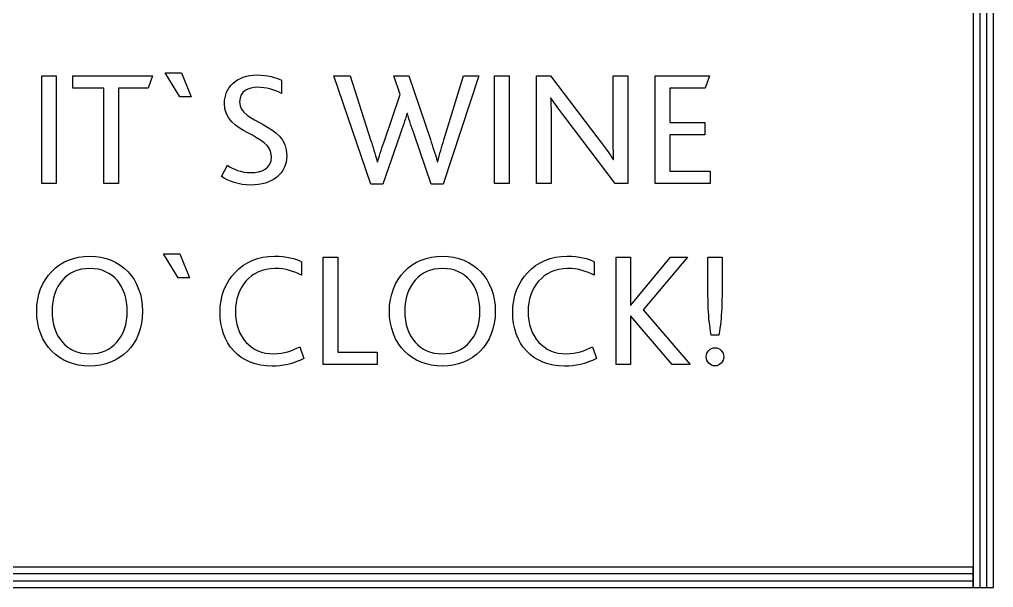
# Model space of a CAD drawing. Header units: millimetres. Extents: x -757 to 1128, y -558 to 127.
# Drawn here: x 407 to 594.5, y -175 to -65.6 of the extents above; entities that cross this region are included whole.
import ezdxf

# ---------------------------------------------------------------- set-up
doc = ezdxf.new("R2010")
doc.units = ezdxf.units.MM
doc.header["$MEASUREMENT"] = 0
doc.layers.add('Layer 1', color=7, linetype='Continuous')

msp = doc.modelspace()

# ---------------------------------------------------------------- linework, layer by layer
at = {"layer": 'Layer 1', "color": 25}
for points in [[(590.6114, 125.0334), (590.6114, 125.0334), (594.5114, 125.0334), (594.5114, 125.0334), (594.5114, 125.0334), (594.5114, 125.0334), (594.5114, -174.9665), (594.5114, -174.9665), (594.5114, -174.9665), (594.5114, -174.9665), (590.6114, -174.9665), (590.6114, -174.9665), (590.6114, -174.9665), (590.6114, -174.9665), (590.6114, 125.0334), (590.6114, 125.0334)], [(358.4114, -174.9665), (358.4114, -174.9665), (358.4114, -171.0665), (358.4114, -171.0665), (358.4114, -171.0665), (358.4114, -171.0665), (590.6114, -171.0665), (590.6114, -171.0665), (590.6114, -171.0665), (590.6114, -171.0665), (590.6114, -174.9665), (590.6114, -174.9665), (590.6114, -174.9665), (590.6114, -174.9665), (358.4114, -174.9665), (358.4114, -174.9665)]]:
    msp.add_open_spline(points, degree=3, knots=[0, 0, 0, 0, 0.2, 0.2, 0.2, 0.2, 0.4, 0.4, 0.4, 0.4, 0.6, 0.6, 0.6, 0.6, 1, 1, 1, 1], dxfattribs=at)
at = {"layer": 'Layer 1', "color": 248}
for points in [[(591.9001, 125.0334), (591.9001, 125.0334), (593.2227, 125.0334), (593.2227, 125.0334), (593.2227, 125.0334), (593.2227, 125.0334), (593.2227, -174.9665), (593.2227, -174.9665), (593.2227, -174.9665), (593.2227, -174.9665), (591.9001, -174.9665), (591.9001, -174.9665), (591.9001, -174.9665), (591.9001, -174.9665), (591.9001, 125.0334), (591.9001, 125.0334)], [(358.4114, -173.6778), (358.4114, -173.6778), (358.4114, -172.3552), (358.4114, -172.3552), (358.4114, -172.3552), (358.4114, -172.3552), (590.6114, -172.3552), (590.6114, -172.3552), (590.6114, -172.3552), (590.6114, -172.3552), (590.6114, -173.6778), (590.6114, -173.6778), (590.6114, -173.6778), (590.6114, -173.6778), (358.4114, -173.6778), (358.4114, -173.6778)]]:
    msp.add_open_spline(points, degree=3, knots=[0, 0, 0, 0, 0.2, 0.2, 0.2, 0.2, 0.4, 0.4, 0.4, 0.4, 0.6, 0.6, 0.6, 0.6, 1, 1, 1, 1], dxfattribs=at)
at = {"layer": 'Layer 1', "color": 7}
for points, knots in [([(411.2749, -97.166), (411.2749, -97.166), (414.0703, -97.166), (414.0703, -97.166), (414.0703, -97.166), (414.0703, -97.166), (414.0703, -76.4677), (414.0703, -76.4677), (414.0703, -76.4677), (414.0703, -76.4677), (411.2749, -76.4677), (411.2749, -76.4677), (411.2749, -76.4677), (411.2749, -76.4677), (411.2749, -97.166), (411.2749, -97.166)], [0, 0, 0, 0, 0.2, 0.2, 0.2, 0.2, 0.4, 0.4, 0.4, 0.4, 0.6, 0.6, 0.6, 0.6, 1, 1, 1, 1]), ([(423.2417, -97.166), (423.2417, -97.166), (426.0371, -97.166), (426.0371, -97.166), (426.0371, -97.166), (426.0371, -97.166), (426.0371, -78.8548), (426.0371, -78.8548), (426.0371, -78.8548), (426.0371, -78.8548), (431.7535, -78.8548), (431.7535, -78.8548), (431.7535, -78.8548), (431.7535, -78.8548), (432.6016, -76.4677), (432.6016, -76.4677), (432.6016, -76.4677), (432.6016, -76.4677), (417.2741, -76.4677), (417.2741, -76.4677), (417.2741, -76.4677), (417.2741, -76.4677), (417.2741, -78.8548), (417.2741, -78.8548), (417.2741, -78.8548), (417.2741, -78.8548), (423.2417, -78.8548), (423.2417, -78.8548), (423.2417, -78.8548), (423.2417, -78.8548), (423.2417, -97.166), (423.2417, -97.166)], [0, 0, 0, 0, 0.11111111, 0.11111111, 0.11111111, 0.11111111, 0.22222222, 0.22222222, 0.22222222, 0.22222222, 0.33333333, 0.33333333, 0.33333333, 0.33333333, 0.44444444, 0.44444444, 0.44444444, 0.44444444, 0.55555556, 0.55555556, 0.55555556, 0.55555556, 0.66666667, 0.66666667, 0.66666667, 0.66666667, 0.77777778, 0.77777778, 0.77777778, 0.77777778, 1, 1, 1, 1]), ([(437.8468, -80.488), (437.8468, -80.488), (440.0141, -80.488), (440.0141, -80.488), (440.0141, -80.488), (440.0141, -80.488), (438.1923, -75.8709), (438.1923, -75.8709), (438.1923, -75.8709), (438.1923, -75.8709), (435.0515, -75.8709), (435.0515, -75.8709), (435.0515, -75.8709), (435.0515, -75.8709), (437.8468, -80.488), (437.8468, -80.488)], [0, 0, 0, 0, 0.2, 0.2, 0.2, 0.2, 0.4, 0.4, 0.4, 0.4, 0.6, 0.6, 0.6, 0.6, 1, 1, 1, 1]), ([(445.856, -95.8468), (447.2066, -96.7577), (449.1854, -97.4801), (451.5725, -97.4801), (451.5725, -97.4801), (455.5928, -97.4801), (458.451, -95.3443), (458.451, -91.8265), (458.451, -91.8265), (458.451, -85.3563), (449.3738, -85.8274), (449.3738, -81.4303), (449.3738, -81.4303), (449.3738, -79.3887), (451.1013, -78.6663), (452.8288, -78.6663), (452.8288, -78.6663), (454.3992, -78.6663), (456.0011, -79.0746), (457.4145, -79.8284), (457.4145, -79.8284), (457.4145, -79.8284), (457.4145, -77.2843), (457.4145, -77.2843), (457.4145, -77.2843), (456.4094, -76.7818), (454.6819, -76.2792), (452.7346, -76.2792), (452.7346, -76.2792), (448.7457, -76.2792), (446.4528, -78.7291), (446.4528, -81.713), (446.4528, -81.713), (446.4528, -87.9318), (455.4985, -87.3665), (455.4985, -92.0464), (455.4985, -92.0464), (455.4985, -94.2764), (453.614, -95.093), (451.541, -95.093), (451.541, -95.093), (449.6565, -95.093), (448.0861, -94.402), (447.0182, -93.6796), (447.0182, -93.6796), (447.0182, -93.6796), (445.856, -95.8468), (445.856, -95.8468)], [0, 0, 0, 0, 0.07692308, 0.07692308, 0.07692308, 0.07692308, 0.15384615, 0.15384615, 0.15384615, 0.15384615, 0.23076923, 0.23076923, 0.23076923, 0.23076923, 0.30769231, 0.30769231, 0.30769231, 0.30769231, 0.38461538, 0.38461538, 0.38461538, 0.38461538, 0.46153846, 0.46153846, 0.46153846, 0.46153846, 0.53846154, 0.53846154, 0.53846154, 0.53846154, 0.61538462, 0.61538462, 0.61538462, 0.61538462, 0.69230769, 0.69230769, 0.69230769, 0.69230769, 0.76923077, 0.76923077, 0.76923077, 0.76923077, 0.84615385, 0.84615385, 0.84615385, 0.84615385, 1, 1, 1, 1]), ([(474.6265, -97.2916), (474.6265, -97.2916), (476.9193, -97.2916), (476.9193, -97.2916), (476.9193, -97.2916), (476.9193, -97.2916), (480.2173, -87.869), (480.2173, -87.869), (480.2173, -87.869), (480.7826, -86.2357), (481.1909, -85.105), (481.5678, -83.7231), (481.5678, -83.7231), (481.5678, -83.7231), (481.6621, -83.7231), (481.6621, -83.7231), (481.6621, -83.7231), (482.039, -85.105), (482.4787, -86.33), (483.0127, -87.869), (483.0127, -87.869), (483.0127, -87.869), (486.2478, -97.2916), (486.2478, -97.2916), (486.2478, -97.2916), (486.2478, -97.2916), (488.5406, -97.2916), (488.5406, -97.2916), (488.5406, -97.2916), (488.5406, -97.2916), (495.4191, -76.4677), (495.4191, -76.4677), (495.4191, -76.4677), (495.4191, -76.4677), (492.4981, -76.4677), (492.4981, -76.4677), (492.4981, -76.4677), (492.4981, -76.4677), (488.6976, -88.7799), (488.6976, -88.7799), (488.6976, -88.7799), (488.2579, -90.1618), (487.881, -91.4496), (487.5041, -92.9886), (487.5041, -92.9886), (487.5041, -92.9886), (487.4413, -92.9886), (487.4413, -92.9886), (487.4413, -92.9886), (487.0644, -91.5124), (486.499, -89.9734), (486.0907, -88.717), (486.0907, -88.717), (486.0907, -88.717), (481.9762, -76.4677), (481.9762, -76.4677), (481.9762, -76.4677), (481.9762, -76.4677), (479.0551, -76.4677), (479.0551, -76.4677), (479.0551, -76.4677), (479.0551, -76.4677), (480.2801, -80.0169), (480.2801, -80.0169), (480.2801, -80.0169), (480.2801, -80.0169), (477.2963, -88.7799), (477.2963, -88.7799), (477.2963, -88.7799), (476.7937, -90.1618), (476.3854, -91.4496), (475.9457, -92.9886), (475.9457, -92.9886), (475.9457, -92.9886), (475.8514, -92.9886), (475.8514, -92.9886), (475.8514, -92.9886), (475.4745, -91.5124), (475.0034, -90.0048), (474.5951, -88.7484), (474.5951, -88.7484), (474.5951, -88.7484), (470.669, -76.4677), (470.669, -76.4677), (470.669, -76.4677), (470.669, -76.4677), (467.5281, -76.4677), (467.5281, -76.4677), (467.5281, -76.4677), (467.5281, -76.4677), (474.6265, -97.2916), (474.6265, -97.2916)], [0, 0, 0, 0, 0.04166667, 0.04166667, 0.04166667, 0.04166667, 0.08333333, 0.08333333, 0.08333333, 0.08333333, 0.125, 0.125, 0.125, 0.125, 0.16666667, 0.16666667, 0.16666667, 0.16666667, 0.20833333, 0.20833333, 0.20833333, 0.20833333, 0.25, 0.25, 0.25, 0.25, 0.29166667, 0.29166667, 0.29166667, 0.29166667, 0.33333333, 0.33333333, 0.33333333, 0.33333333, 0.375, 0.375, 0.375, 0.375, 0.41666667, 0.41666667, 0.41666667, 0.41666667, 0.45833333, 0.45833333, 0.45833333, 0.45833333, 0.5, 0.5, 0.5, 0.5, 0.54166667, 0.54166667, 0.54166667, 0.54166667, 0.58333333, 0.58333333, 0.58333333, 0.58333333, 0.625, 0.625, 0.625, 0.625, 0.66666667, 0.66666667, 0.66666667, 0.66666667, 0.70833333, 0.70833333, 0.70833333, 0.70833333, 0.75, 0.75, 0.75, 0.75, 0.79166667, 0.79166667, 0.79166667, 0.79166667, 0.83333333, 0.83333333, 0.83333333, 0.83333333, 0.875, 0.875, 0.875, 0.875, 0.91666667, 0.91666667, 0.91666667, 0.91666667, 1, 1, 1, 1]), ([(498.4657, -97.166), (498.4657, -97.166), (501.2611, -97.166), (501.2611, -97.166), (501.2611, -97.166), (501.2611, -97.166), (501.2611, -76.4677), (501.2611, -76.4677), (501.2611, -76.4677), (501.2611, -76.4677), (498.4657, -76.4677), (498.4657, -76.4677), (498.4657, -76.4677), (498.4657, -76.4677), (498.4657, -97.166), (498.4657, -97.166)], [0, 0, 0, 0, 0.2, 0.2, 0.2, 0.2, 0.4, 0.4, 0.4, 0.4, 0.6, 0.6, 0.6, 0.6, 1, 1, 1, 1]), ([(524.0954, -97.166), (524.0954, -97.166), (524.0954, -76.4677), (524.0954, -76.4677), (524.0954, -76.4677), (524.0954, -76.4677), (521.3, -76.4677), (521.3, -76.4677), (521.3, -76.4677), (521.3, -76.4677), (521.3, -88.9683), (521.3, -88.9683), (521.3, -88.9683), (521.3, -90.4131), (521.3314, -91.4496), (521.3628, -92.5489), (521.3628, -92.5489), (521.3628, -92.5489), (521.3, -92.5489), (521.3, -92.5489), (521.3, -92.5489), (520.609, -91.5438), (519.7295, -90.2561), (518.5046, -88.6856), (518.5046, -88.6856), (518.5046, -88.6856), (509.239, -76.4677), (509.239, -76.4677), (509.239, -76.4677), (509.239, -76.4677), (506.5378, -76.4677), (506.5378, -76.4677), (506.5378, -76.4677), (506.5378, -76.4677), (506.5378, -97.166), (506.5378, -97.166), (506.5378, -97.166), (506.5378, -97.166), (509.3332, -97.166), (509.3332, -97.166), (509.3332, -97.166), (509.3332, -97.166), (509.3332, -84.1943), (509.3332, -84.1943), (509.3332, -84.1943), (509.3332, -82.6866), (509.3018, -81.713), (509.239, -80.7393), (509.239, -80.7393), (509.239, -80.7393), (509.3018, -80.7393), (509.3018, -80.7393), (509.3018, -80.7393), (510.0242, -81.7444), (510.8723, -82.9693), (512.0344, -84.4769), (512.0344, -84.4769), (512.0344, -84.4769), (521.6769, -97.166), (521.6769, -97.166), (521.6769, -97.166), (521.6769, -97.166), (524.0954, -97.166), (524.0954, -97.166)], [0, 0, 0, 0, 0.05882353, 0.05882353, 0.05882353, 0.05882353, 0.11764706, 0.11764706, 0.11764706, 0.11764706, 0.17647059, 0.17647059, 0.17647059, 0.17647059, 0.23529412, 0.23529412, 0.23529412, 0.23529412, 0.29411765, 0.29411765, 0.29411765, 0.29411765, 0.35294118, 0.35294118, 0.35294118, 0.35294118, 0.41176471, 0.41176471, 0.41176471, 0.41176471, 0.47058824, 0.47058824, 0.47058824, 0.47058824, 0.52941176, 0.52941176, 0.52941176, 0.52941176, 0.58823529, 0.58823529, 0.58823529, 0.58823529, 0.64705882, 0.64705882, 0.64705882, 0.64705882, 0.70588235, 0.70588235, 0.70588235, 0.70588235, 0.76470588, 0.76470588, 0.76470588, 0.76470588, 0.82352941, 0.82352941, 0.82352941, 0.82352941, 0.88235294, 0.88235294, 0.88235294, 0.88235294, 1, 1, 1, 1]), ([(529.372, -97.166), (529.372, -97.166), (539.9568, -97.166), (539.9568, -97.166), (539.9568, -97.166), (539.9568, -97.166), (539.9568, -94.7789), (539.9568, -94.7789), (539.9568, -94.7789), (539.9568, -94.7789), (532.1674, -94.7789), (532.1674, -94.7789), (532.1674, -94.7789), (532.1674, -94.7789), (532.1674, -87.8062), (532.1674, -87.8062), (532.1674, -87.8062), (532.1674, -87.8062), (538.9203, -87.8062), (538.9203, -87.8062), (538.9203, -87.8062), (538.9203, -87.8062), (538.9203, -85.4191), (538.9203, -85.4191), (538.9203, -85.4191), (538.9203, -85.4191), (532.1674, -85.4191), (532.1674, -85.4191), (532.1674, -85.4191), (532.1674, -85.4191), (532.1674, -78.8548), (532.1674, -78.8548), (532.1674, -78.8548), (532.1674, -78.8548), (538.9831, -78.8548), (538.9831, -78.8548), (538.9831, -78.8548), (538.9831, -78.8548), (539.8312, -76.4677), (539.8312, -76.4677), (539.8312, -76.4677), (539.8312, -76.4677), (529.372, -76.4677), (529.372, -76.4677), (529.372, -76.4677), (529.372, -76.4677), (529.372, -97.166), (529.372, -97.166)], [0, 0, 0, 0, 0.07692308, 0.07692308, 0.07692308, 0.07692308, 0.15384615, 0.15384615, 0.15384615, 0.15384615, 0.23076923, 0.23076923, 0.23076923, 0.23076923, 0.30769231, 0.30769231, 0.30769231, 0.30769231, 0.38461538, 0.38461538, 0.38461538, 0.38461538, 0.46153846, 0.46153846, 0.46153846, 0.46153846, 0.53846154, 0.53846154, 0.53846154, 0.53846154, 0.61538462, 0.61538462, 0.61538462, 0.61538462, 0.69230769, 0.69230769, 0.69230769, 0.69230769, 0.76923077, 0.76923077, 0.76923077, 0.76923077, 0.84615385, 0.84615385, 0.84615385, 0.84615385, 1, 1, 1, 1]), ([(420.5091, -132.3557), (426.2883, -132.3557), (430.6856, -128.2097), (430.6856, -121.7709), (430.6856, -121.7709), (430.6856, -115.5834), (426.4768, -111.1547), (420.5091, -111.1547), (420.5091, -111.1547), (414.6043, -111.1547), (410.3013, -115.4892), (410.3013, -121.7709), (410.3013, -121.7709), (410.3013, -128.1783), (414.6357, -132.3557), (420.5091, -132.3557)], [0, 0, 0, 0, 0.2, 0.2, 0.2, 0.2, 0.4, 0.4, 0.4, 0.4, 0.6, 0.6, 0.6, 0.6, 1, 1, 1, 1]), ([(437.5327, -115.3635), (437.5327, -115.3635), (439.7, -115.3635), (439.7, -115.3635), (439.7, -115.3635), (439.7, -115.3635), (437.8782, -110.7464), (437.8782, -110.7464), (437.8782, -110.7464), (437.8782, -110.7464), (434.7374, -110.7464), (434.7374, -110.7464), (434.7374, -110.7464), (434.7374, -110.7464), (437.5327, -115.3635), (437.5327, -115.3635)], [0, 0, 0, 0, 0.2, 0.2, 0.2, 0.2, 0.4, 0.4, 0.4, 0.4, 0.6, 0.6, 0.6, 0.6, 1, 1, 1, 1]), ([(460.9323, -128.618), (459.4875, -129.4033), (457.917, -129.9686), (455.9697, -129.9686), (455.9697, -129.9686), (451.4154, -129.9686), (448.5572, -126.6393), (448.5572, -121.8023), (448.5572, -121.8023), (448.5572, -117.2795), (451.4468, -113.5418), (456.1581, -113.5418), (456.1581, -113.5418), (458.2311, -113.5418), (459.833, -114.0758), (461.3092, -114.861), (461.3092, -114.861), (461.3092, -114.861), (461.3092, -112.2541), (461.3092, -112.2541), (461.3092, -112.2541), (460.2099, -111.6573), (458.3253, -111.1547), (456.0953, -111.1547), (456.0953, -111.1547), (449.8135, -111.1547), (445.6048, -115.9289), (445.6048, -121.928), (445.6048, -121.928), (445.6048, -127.9899), (449.311, -132.3557), (455.6556, -132.3557), (455.6556, -132.3557), (457.6029, -132.3557), (459.6445, -131.9474), (461.7175, -130.8481), (461.7175, -130.8481), (461.7175, -130.8481), (460.9323, -128.618), (460.9323, -128.618)], [0, 0, 0, 0, 0.09090909, 0.09090909, 0.09090909, 0.09090909, 0.18181818, 0.18181818, 0.18181818, 0.18181818, 0.27272727, 0.27272727, 0.27272727, 0.27272727, 0.36363636, 0.36363636, 0.36363636, 0.36363636, 0.45454545, 0.45454545, 0.45454545, 0.45454545, 0.54545455, 0.54545455, 0.54545455, 0.54545455, 0.63636364, 0.63636364, 0.63636364, 0.63636364, 0.72727273, 0.72727273, 0.72727273, 0.72727273, 0.81818182, 0.81818182, 0.81818182, 0.81818182, 1, 1, 1, 1]), ([(465.4865, -132.0416), (465.4865, -132.0416), (475.8514, -132.0416), (475.8514, -132.0416), (475.8514, -132.0416), (475.8514, -132.0416), (475.8514, -129.6545), (475.8514, -129.6545), (475.8514, -129.6545), (475.8514, -129.6545), (468.2819, -129.6545), (468.2819, -129.6545), (468.2819, -129.6545), (468.2819, -129.6545), (468.2819, -111.3432), (468.2819, -111.3432), (468.2819, -111.3432), (468.2819, -111.3432), (465.4865, -111.3432), (465.4865, -111.3432), (465.4865, -111.3432), (465.4865, -111.3432), (465.4865, -132.0416), (465.4865, -132.0416)], [0, 0, 0, 0, 0.14285714, 0.14285714, 0.14285714, 0.14285714, 0.28571429, 0.28571429, 0.28571429, 0.28571429, 0.42857143, 0.42857143, 0.42857143, 0.42857143, 0.57142857, 0.57142857, 0.57142857, 0.57142857, 0.71428571, 0.71428571, 0.71428571, 0.71428571, 1, 1, 1, 1]), ([(488.4149, -132.3557), (494.1941, -132.3557), (498.5914, -128.2097), (498.5914, -121.7709), (498.5914, -121.7709), (498.5914, -115.5834), (494.3826, -111.1547), (488.4149, -111.1547), (488.4149, -111.1547), (482.5101, -111.1547), (478.2071, -115.4892), (478.2071, -121.7709), (478.2071, -121.7709), (478.2071, -128.1783), (482.5415, -132.3557), (488.4149, -132.3557)], [0, 0, 0, 0, 0.2, 0.2, 0.2, 0.2, 0.4, 0.4, 0.4, 0.4, 0.6, 0.6, 0.6, 0.6, 1, 1, 1, 1]), ([(517.2797, -128.618), (515.8349, -129.4033), (514.2644, -129.9686), (512.3171, -129.9686), (512.3171, -129.9686), (507.7628, -129.9686), (504.9046, -126.6393), (504.9046, -121.8023), (504.9046, -121.8023), (504.9046, -117.2795), (507.7942, -113.5418), (512.5055, -113.5418), (512.5055, -113.5418), (514.5785, -113.5418), (516.1804, -114.0758), (517.6566, -114.861), (517.6566, -114.861), (517.6566, -114.861), (517.6566, -112.2541), (517.6566, -112.2541), (517.6566, -112.2541), (516.5573, -111.6573), (514.6727, -111.1547), (512.4427, -111.1547), (512.4427, -111.1547), (506.1609, -111.1547), (501.9522, -115.9289), (501.9522, -121.928), (501.9522, -121.928), (501.9522, -127.9899), (505.6584, -132.3557), (512.003, -132.3557), (512.003, -132.3557), (513.9503, -132.3557), (515.9919, -131.9474), (518.0649, -130.8481), (518.0649, -130.8481), (518.0649, -130.8481), (517.2797, -128.618), (517.2797, -128.618)], [0, 0, 0, 0, 0.09090909, 0.09090909, 0.09090909, 0.09090909, 0.18181818, 0.18181818, 0.18181818, 0.18181818, 0.27272727, 0.27272727, 0.27272727, 0.27272727, 0.36363636, 0.36363636, 0.36363636, 0.36363636, 0.45454545, 0.45454545, 0.45454545, 0.45454545, 0.54545455, 0.54545455, 0.54545455, 0.54545455, 0.63636364, 0.63636364, 0.63636364, 0.63636364, 0.72727273, 0.72727273, 0.72727273, 0.72727273, 0.81818182, 0.81818182, 0.81818182, 0.81818182, 1, 1, 1, 1]), ([(521.8339, -132.0416), (521.8339, -132.0416), (524.6293, -132.0416), (524.6293, -132.0416), (524.6293, -132.0416), (524.6293, -132.0416), (524.6293, -122.7132), (524.6293, -122.7132), (524.6293, -122.7132), (524.6293, -122.7132), (524.6921, -122.7132), (524.6921, -122.7132), (524.6921, -122.7132), (524.6921, -122.7132), (532.67, -132.0416), (532.67, -132.0416), (532.67, -132.0416), (532.67, -132.0416), (536.1249, -132.0416), (536.1249, -132.0416), (536.1249, -132.0416), (536.1249, -132.0416), (527.0792, -121.5197), (527.0792, -121.5197), (527.0792, -121.5197), (527.0792, -121.5197), (535.591, -111.3432), (535.591, -111.3432), (535.591, -111.3432), (535.591, -111.3432), (532.2931, -111.3432), (532.2931, -111.3432), (532.2931, -111.3432), (532.2931, -111.3432), (524.6921, -120.6088), (524.6921, -120.6088), (524.6921, -120.6088), (524.6921, -120.6088), (524.6293, -120.6088), (524.6293, -120.6088), (524.6293, -120.6088), (524.6293, -120.6088), (524.6293, -111.3432), (524.6293, -111.3432), (524.6293, -111.3432), (524.6293, -111.3432), (521.8339, -111.3432), (521.8339, -111.3432), (521.8339, -111.3432), (521.8339, -111.3432), (521.8339, -132.0416), (521.8339, -132.0416)], [0, 0, 0, 0, 0.07142857, 0.07142857, 0.07142857, 0.07142857, 0.14285714, 0.14285714, 0.14285714, 0.14285714, 0.21428571, 0.21428571, 0.21428571, 0.21428571, 0.28571429, 0.28571429, 0.28571429, 0.28571429, 0.35714286, 0.35714286, 0.35714286, 0.35714286, 0.42857143, 0.42857143, 0.42857143, 0.42857143, 0.5, 0.5, 0.5, 0.5, 0.57142857, 0.57142857, 0.57142857, 0.57142857, 0.64285714, 0.64285714, 0.64285714, 0.64285714, 0.71428571, 0.71428571, 0.71428571, 0.71428571, 0.78571429, 0.78571429, 0.78571429, 0.78571429, 0.85714286, 0.85714286, 0.85714286, 0.85714286, 1, 1, 1, 1]), ([(540.1453, -126.3566), (540.1453, -126.3566), (541.6529, -126.3566), (541.6529, -126.3566), (541.6529, -126.3566), (542.2182, -122.619), (542.2811, -120.7658), (542.2811, -112.9451), (542.2811, -112.9451), (542.2811, -112.9451), (542.2811, -111.3432), (542.2811, -111.3432), (542.2811, -111.3432), (542.2811, -111.3432), (539.5171, -111.3432), (539.5171, -111.3432), (539.5171, -111.3432), (539.5171, -111.3432), (539.5171, -112.9136), (539.5171, -112.9136), (539.5171, -112.9136), (539.5171, -120.7344), (539.5485, -122.619), (540.1453, -126.3566)], [0, 0, 0, 0, 0.14285714, 0.14285714, 0.14285714, 0.14285714, 0.28571429, 0.28571429, 0.28571429, 0.28571429, 0.42857143, 0.42857143, 0.42857143, 0.42857143, 0.57142857, 0.57142857, 0.57142857, 0.57142857, 0.71428571, 0.71428571, 0.71428571, 0.71428571, 1, 1, 1, 1]), ([(420.5091, -129.9686), (416.1433, -129.9686), (413.2537, -126.7649), (413.2537, -121.7709), (413.2537, -121.7709), (413.2537, -116.8083), (416.1433, -113.5418), (420.5091, -113.5418), (420.5091, -113.5418), (425.0948, -113.5418), (427.7331, -117.0282), (427.7331, -121.7709), (427.7331, -121.7709), (427.7331, -126.7649), (424.8435, -129.9686), (420.5091, -129.9686)], [0, 0, 0, 0, 0.2, 0.2, 0.2, 0.2, 0.4, 0.4, 0.4, 0.4, 0.6, 0.6, 0.6, 0.6, 1, 1, 1, 1]), ([(488.4149, -129.9686), (484.0491, -129.9686), (481.1595, -126.7649), (481.1595, -121.7709), (481.1595, -121.7709), (481.1595, -116.8083), (484.0491, -113.5418), (488.4149, -113.5418), (488.4149, -113.5418), (493.0006, -113.5418), (495.6389, -117.0282), (495.6389, -121.7709), (495.6389, -121.7709), (495.6389, -126.7649), (492.7493, -129.9686), (488.4149, -129.9686)], [0, 0, 0, 0, 0.2, 0.2, 0.2, 0.2, 0.4, 0.4, 0.4, 0.4, 0.6, 0.6, 0.6, 0.6, 1, 1, 1, 1]), ([(540.8991, -132.2929), (541.8413, -132.2929), (542.5637, -131.5077), (542.5637, -130.534), (542.5637, -130.534), (542.5637, -129.5917), (541.8413, -128.8065), (540.8991, -128.8065), (540.8991, -128.8065), (539.9568, -128.8065), (539.203, -129.5917), (539.203, -130.534), (539.203, -130.534), (539.203, -131.5077), (539.9568, -132.2929), (540.8991, -132.2929)], [0, 0, 0, 0, 0.2, 0.2, 0.2, 0.2, 0.4, 0.4, 0.4, 0.4, 0.6, 0.6, 0.6, 0.6, 1, 1, 1, 1])]:
    msp.add_open_spline(points, degree=3, knots=knots, dxfattribs=at)

doc.saveas('drawing.dxf')
